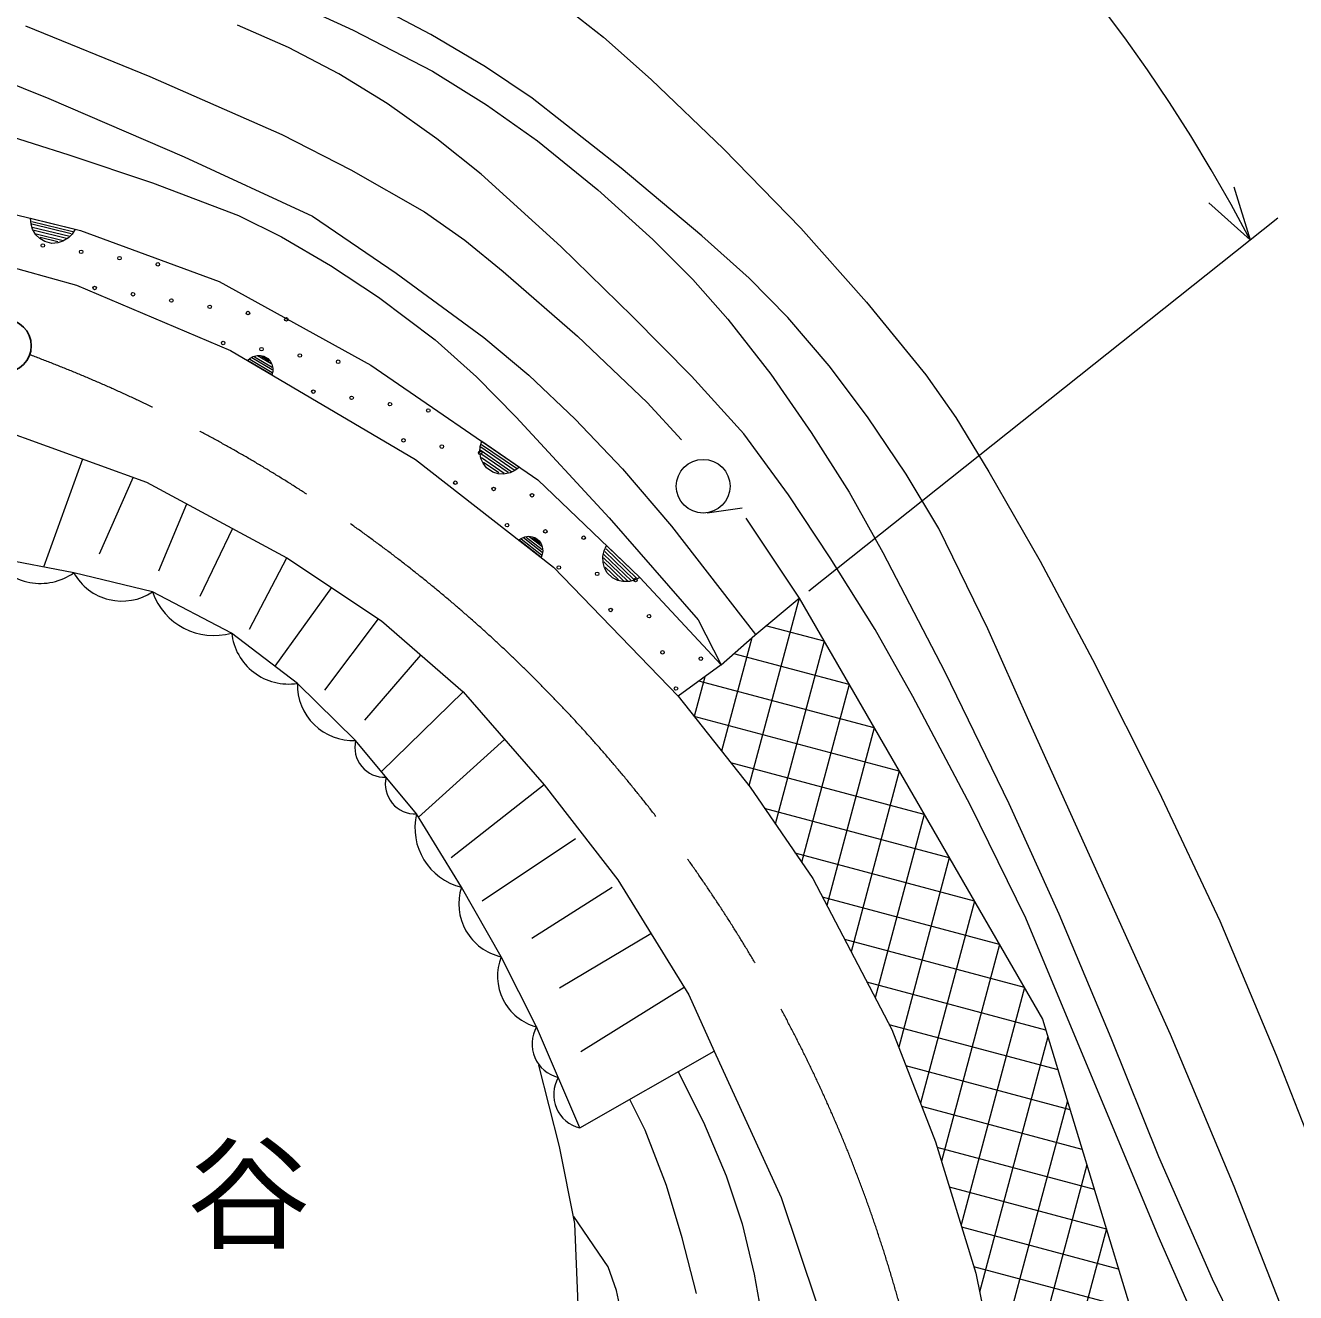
# Model space of a CAD drawing. Units: millimetres, scale not verified. Extents: x 39477 to 671106, y 19738 to 375030.
# Drawn here: x 394065 to 429494, y 279062 to 314406 of the extents above; entities that cross this region are included whole.
import ezdxf
from ezdxf.enums import TextEntityAlignment as Align

# ---------------------------------------------------------------- set-up
doc = ezdxf.new("R2010")
doc.units = ezdxf.units.MM
doc.header["$LTSCALE"] = 986.92
doc.linetypes.add('CHAIN', pattern=[18.5, 12, -1.5, 3.5, -1.5])
for name, color, linetype, lineweight in [('M-BGD', 7, 'Continuous', 13), ('M-BMK', 2, 'CHAIN', 13), ('M-BMK-SRVR', 3, 'Continuous', 25), ('M-STR-HTXT', 7, 'Continuous', 13)]:
    doc.layers.add(name, color=color, linetype=linetype, lineweight=lineweight)
doc.styles.add('@ＭＳ ゴシック', font='')
doc.styles.get('@ＭＳ ゴシック').set_extended_font_data('@MS Gothic')

msp = doc.modelspace()

# ---------------------------------------------------------------- linework, layer by layer
at = {"layer": 'M-BGD'}
for p, q in [((401161.8, 315212.8), (403210.5, 314271.5)), ((405371.5, 314156), (403194.6, 315304.6)), ((408904.8, 315085.7), (410188.7, 314075.4)), ((394070.1, 314398.3), (397539.9, 312979.5)), ((401403.4, 313785.7), (399980.9, 314414)), ((403210.5, 314271.5), (405418.6, 313132.6)), ((406899, 313255.1), (405371.5, 314156)), ((410188.7, 314075.4), (411515, 312894)), ((402806.7, 313054.8), (401403.4, 313785.7)), ((408197.9, 312373.3), (406899, 313255.1)), ((392886.7, 313103.9), (394718.8, 312370.5)), ((397539.9, 312979.5), (401219.1, 311359.8)), ((404153.1, 312229.6), (402806.7, 313054.8)), ((405418.6, 313132.6), (406926.5, 312193.7)), ((411515, 312894), (413538.1, 310963.9)), ((394718.8, 312370.5), (398492.5, 310743)), ((405545, 311246.1), (404153.1, 312229.6)), ((406926.5, 312193.7), (408346.4, 311186.1)), ((410681.7, 310426), (408197.9, 312373.3)), ((393210.9, 311446.6), (395279.8, 310796.2)), ((401219.1, 311359.8), (403138.5, 310377.4)), ((406776.5, 310258.2), (405545, 311246.1)), ((408346.4, 311186.1), (410029.7, 309817)), ((395279.8, 310796.2), (397613.3, 310016.2)), ((398492.5, 310743), (402075.7, 309084.5)), ((413538.1, 310963.9), (415691.6, 308753.6)), ((403138.5, 310377.4), (405196.8, 309202.9)), ((412932.9, 308540), (410681.7, 310426)), ((397613.3, 310016.2), (400009.8, 309105.2)), ((408997.4, 308243.1), (406776.5, 310258.2)), ((390661.9, 309888.5), (395597.2, 308688.7)), ((410029.7, 309817), (411566.9, 308434.5)), ((394221.6, 308864.7), (394208.1, 309026.4)), ((394208.1, 309026.4), (395454.1, 308723.5)), ((400009.8, 309105.2), (401210.3, 308511.3)), ((402075.7, 309084.5), (404410.9, 307495.2)), ((405196.8, 309202.9), (406320.7, 308419.8)), ((394266.1, 308721.9), (394221.6, 308864.7)), ((394239.8, 308939.5), (395386.1, 308660.8)), ((395343, 308592.1), (394246.6, 308858.7)), ((394253.3, 308777.8), (395299.9, 308523.4)), ((394360.4, 308567.1), (394266.1, 308721.9)), ((395207, 308466.8), (394309.9, 308684.9)), ((394366.5, 308592), (395114.1, 308410.2)), ((395454.1, 308723.5), (395367.9, 308586.1)), ((395597.2, 308688.7), (399465.6, 307262)), ((415691.6, 308753.6), (417522.9, 306685.3)), ((390657.1, 308503.4), (395493.7, 307162.6)), ((394466.8, 308462), (394360.4, 308567.1)), ((394604.2, 308375.8), (394466.8, 308462)), ((394971.3, 308365.8), (394472.9, 308486.9)), ((394803.6, 308327.4), (394604.2, 308375.8)), ((394965.2, 308340.8), (394803.6, 308327.4)), ((395108, 308385.3), (394965.2, 308340.8)), ((395262.9, 308479.6), (395108, 308385.3)), ((395367.9, 308586.1), (395262.9, 308479.6)), ((401210.3, 308511.3), (402574.2, 307713.4)), ((406320.7, 308419.8), (407389.9, 307546.7)), ((410993.9, 306291.1), (408997.4, 308243.1)), ((411566.9, 308434.5), (412685.3, 307321.3)), ((414255.2, 307356.2), (412932.9, 308540)), ((402574.2, 307713.4), (403914.7, 306828)), ((407389.9, 307546.7), (409460.9, 305739.5)), ((399465.6, 307262), (403703.9, 304934)), ((404410.9, 307495.2), (406850.2, 305704.4)), ((412685.3, 307321.3), (413659.4, 306216.7)), ((415333.3, 306260.7), (414255.2, 307356.2)), ((395493.7, 307162.6), (399782.3, 305341.8)), ((403914.7, 306828), (405491.2, 305639.5)), ((417522.9, 306685.3), (419180.5, 304657.4)), ((412645.6, 304623.2), (410993.9, 306291.1)), ((413659.4, 306216.7), (414858.7, 304674.6)), ((416483.6, 304907.6), (415333.3, 306260.7)), ((405491.2, 305639.5), (406647.6, 304606.1)), ((406850.2, 305704.4), (408111.4, 304647.8)), ((409460.9, 305739.5), (411403.2, 303891.8)), ((399782.3, 305341.8), (404945.9, 302302.7)), ((400262.6, 305059.1), (400337.8, 305124.7)), ((400942.7, 304658.9), (400262.6, 305059.1)), ((400321.8, 305097.5), (400947.5, 304729.3)), ((400337.8, 305124.7), (400418.7, 305168.7)), ((400952.3, 304799.7), (400381.1, 305135.9)), ((400418.7, 305168.7), (400526.7, 305196.7)), ((400453.9, 305166.3), (400943.5, 304878.1)), ((400526.7, 305196.7), (400618.7, 305197.5)), ((400921.1, 304964.6), (400540.3, 305188.7)), ((400618.7, 305197.5), (400716.3, 305176.7)), ((400645.9, 305181.5), (400863.5, 305053.4)), ((400716.3, 305176.7), (400825.2, 305112.6)), ((400825.2, 305112.6), (400890.7, 305037.4)), ((400890.7, 305037.4), (400934.7, 304956.6)), ((400934.7, 304956.6), (400962.7, 304848.5)), ((400963.5, 304756.5), (400942.7, 304658.9)), ((400962.7, 304848.5), (400963.5, 304756.5)), ((403703.9, 304934), (408360.3, 301735.3)), ((417552.1, 303484.9), (416483.6, 304907.6)), ((406647.6, 304606.1), (407751.7, 303478.6)), ((408111.4, 304647.8), (409397.2, 303423.7)), ((414099.7, 303012.1), (412645.6, 304623.2)), ((414858.7, 304674.6), (415985.6, 303055.5)), ((419180.5, 304657.4), (420012.9, 303467.7)), ((411403.2, 303891.8), (412361, 302843.3)), ((392568.7, 303427.4), (397440.4, 301669.1)), ((407751.7, 303478.6), (410343.2, 300672.2)), ((409397.2, 303423.7), (410715.9, 302038.2)), ((418630.3, 301891.9), (417552.1, 303484.9)), ((420012.9, 303467.7), (420935.1, 301950)), ((415346.8, 301316.4), (414099.7, 303012.1)), ((415985.6, 303055.5), (417039.5, 301388)), ((406737.4, 302507.9), (406746.6, 302657.2)), ((406745.3, 302564.7), (407633.1, 301954.8)), ((406746.6, 302657.2), (406791.4, 302813)), ((407697.8, 302003.7), (406767.7, 302642.6)), ((406790.2, 302720.6), (407762.5, 302052.6)), ((406791.4, 302813), (407848.4, 302087)), ((395659.1, 302312), (394570.6, 299299.3)), ((404945.9, 302302.7), (408795.7, 299297.5)), ((406770.5, 302329.6), (406737.4, 302507.9)), ((407526.1, 301935), (406765.2, 302457.7)), ((406832.6, 302193.6), (406770.5, 302329.6)), ((406785, 302350.8), (407419.2, 301915.1)), ((407269.9, 301924.3), (406847.1, 302214.7)), ((406930.4, 302064.2), (406832.6, 302193.6)), ((407099.5, 301948), (406930.4, 302064.2)), ((407255.4, 301903.2), (407099.5, 301948)), ((407404.6, 301894), (407255.4, 301903.2)), ((407582.9, 301927.1), (407404.6, 301894)), ((407719, 301989.2), (407582.9, 301927.1)), ((407848.4, 302087), (407719, 301989.2)), ((410715.9, 302038.2), (412085.5, 300438.3)), ((419542.5, 300369.7), (418630.3, 301891.9)), ((420935.1, 301950), (422371.5, 299460)), ((397068.9, 301803.2), (396124.3, 299658.6)), ((397440.4, 301669.1), (401352.3, 299558.5)), ((408360.3, 301735.3), (411201.5, 299011.2)), ((416508.5, 299560.5), (415346.8, 301316.4)), ((417039.5, 301388), (417984.9, 299702.8)), ((397782.4, 299195.8), (398569, 301060.2)), ((413076.9, 300811.4), (414053, 300953.4)), ((410343.2, 300672.2), (412829.3, 297825.7)), ((414155.8, 300659.6), (415645.2, 298435.3)), ((399845.2, 300371.6), (398930.2, 298476.1)), ((407827.1, 300053.6), (407910.3, 300108.8)), ((407910.3, 300108.8), (407996.2, 300141.9)), ((408477.1, 299706.4), (407954.6, 300114.3)), ((407996.2, 300141.9), (408106.9, 300155.6)), ((408030.7, 300134.9), (408478.6, 299785.3)), ((408106.9, 300155.6), (408198.2, 300144.3)), ((408467.7, 299873.9), (408119.4, 300145.9)), ((408198.2, 300144.3), (408292.3, 300110.9)), ((408223.1, 300124.9), (408422.2, 299969.5)), ((408292.3, 300110.9), (408391.8, 300033.3)), ((412085.5, 300438.3), (414431.5, 297417.7)), ((420907.7, 297576.5), (419542.5, 300369.7)), ((408449.1, 299568.1), (407827.1, 300053.6)), ((407890.9, 300084), (408463.1, 299637.3)), ((408391.8, 300033.3), (408447.1, 299950.1)), ((408447.1, 299950.1), (408480.1, 299864.2)), ((408480.1, 299864.2), (408493.8, 299753.5)), ((408493.8, 299753.5), (408482.5, 299662.1)), ((410173.2, 299606.3), (410206.4, 299752.1)), ((410206.4, 299752.1), (410275.9, 299898.6)), ((411039.5, 298953.4), (410224.9, 299734.3)), ((410259.7, 299807.6), (411111.2, 298991.2)), ((410275.9, 299898.6), (411201.5, 299011.2)), ((395416.1, 299139.7), (393137.2, 299569.7)), ((400311.7, 297564.5), (401352.3, 299558.5)), ((401352.3, 299558.5), (403996.5, 297794.5)), ((408482.5, 299662.1), (408449.1, 299568.1)), ((410177, 299425), (410173.2, 299606.3)), ((410216.3, 299280.7), (410177, 299425)), ((410190.2, 299661), (410967.7, 298915.6)), ((410858.9, 298913.3), (410192.5, 299552.3)), ((410194.8, 299443.5), (410750.1, 298911)), ((417764.5, 297554.8), (416508.5, 299560.5)), ((417984.9, 299702.8), (419710.9, 296374.9)), ((422371.5, 299460), (423830.3, 296722.2)), ((397612.9, 298603.7), (395416.1, 299139.7)), ((408795.7, 299297.5), (412272.7, 295700.3)), ((410291.9, 299137.2), (410216.3, 299280.7)), ((410604.3, 298944.2), (410234.1, 299299.2)), ((410440, 298995.2), (410291.9, 299137.2)), ((402602.1, 298724.7), (401026.4, 296531.9)), ((410586.6, 298925.7), (410440, 298995.2)), ((410732.4, 298892.5), (410586.6, 298925.7)), ((410913.7, 298896.3), (410732.4, 298892.5)), ((411058, 298935.6), (410913.7, 298896.3)), ((411201.5, 299011.2), (411058, 298935.6)), ((411201.5, 299011.2), (413471.7, 296570.7)), ((399817, 297457.5), (397612.9, 298603.7)), ((415645.2, 298435.3), (414245.8, 293198.2)), ((414410.4, 297400), (415645.2, 298435.3)), ((415645.2, 298435.3), (422435.8, 286692.8)), ((403902.3, 297857.3), (402409.7, 295868.7)), ((403996.5, 297794.5), (406273.6, 295817.9)), ((412829.3, 297825.7), (413471.7, 296570.7)), ((416343.5, 297227.8), (414721.8, 297661.1)), ((401651.1, 296053.8), (399817, 297457.5)), ((413471.7, 296570.7), (414410.4, 297400)), ((414328.1, 297327.3), (413483.2, 294165.2)), ((418818.6, 295692.8), (417764.5, 297554.8)), ((422053.7, 295009.3), (420907.7, 297576.5)), ((416343.5, 297227.8), (414981.7, 292131.1)), ((403533, 295030.7), (405093.3, 296842.4)), ((413471.7, 296570.7), (412272.7, 295700.3)), ((417041.8, 296020.2), (413822.3, 296880.5)), ((423830.3, 296722.2), (425682.1, 293036.9)), ((413016.8, 296240.5), (412720.7, 295132.3)), ((419710.9, 296374.9), (421494.1, 292701.2)), ((403275.7, 294460.3), (401651.1, 296053.8)), ((417740.1, 294812.7), (412849.8, 296119.3)), ((417041.8, 296020.2), (415716.3, 291059.3)), ((403995.4, 293593.7), (406273.6, 295817.9)), ((406273.6, 295817.9), (408531.1, 293223.9)), ((412272.7, 295700.3), (414280, 293154.9)), ((420423.3, 292650.8), (418818.6, 295692.8)), ((418438.4, 293605.1), (412720, 295133)), ((417740.1, 294812.7), (416417, 289860.8)), ((426005.8, 286258.5), (422053.7, 295009.3)), ((404973.9, 292415.4), (403275.7, 294460.3)), ((405029.6, 292324.6), (407427.2, 294492.4)), ((419136.8, 292397.6), (413740.1, 293839.5)), ((418438.4, 293605.1), (417093.1, 288570)), ((408531.1, 293223.9), (405939.9, 291184)), ((408531.1, 293223.9), (410587.2, 290578.5)), ((414280, 293154.9), (416025.8, 290607.6)), ((425682.1, 293036.9), (427383.7, 289431.9)), ((421969.3, 289505.4), (420423.3, 292650.8)), ((421494.1, 292701.2), (422889, 289622.8)), ((406226.6, 290369.3), (404973.9, 292415.4)), ((419835.1, 291190), (414683.3, 292566.5)), ((419136.8, 292397.6), (417769.2, 287279.2)), ((406802.4, 289989.5), (409408.1, 291724.7)), ((420533.4, 289982.4), (415539.9, 291316.7)), ((419835.1, 291190), (418423, 285905)), ((410587.2, 290578.5), (412566.9, 287364.8)), ((416025.8, 290607.6), (418231.8, 286396.1)), ((407336.5, 288429.8), (406226.6, 290369.3)), ((408188.3, 288946.4), (410432.7, 290368.2)), ((421231.7, 288774.9), (416294.9, 290094)), ((420533.4, 289982.4), (419028.4, 284349.9)), ((425663.3, 280643), (421969.3, 289505.4)), ((422889, 289622.8), (424337.3, 286166)), ((427383.7, 289431.9), (428953.7, 285687.1)), ((408958.2, 287565.6), (411513.6, 289074.6)), ((421930.1, 287567.3), (416916.6, 288906.9)), ((421231.7, 288774.9), (419615.9, 282727.3)), ((408321.7, 286472.2), (407336.5, 288429.8)), ((422529, 286386.3), (417538.4, 287719.8)), ((412439.4, 287571.9), (409557.7, 285775.2)), ((412566.9, 287364.8), (413272.6, 285796.3)), ((421930.1, 287567.3), (420161.5, 280948.2)), ((422435.8, 286692.8), (424865, 278708.6)), ((409530.4, 283653.7), (408321.7, 286472.2)), ((422867.1, 285275), (418160.2, 286532.7)), ((418231.8, 286396.1), (419451.6, 283262.9)), ((422585.7, 286200), (420680.9, 279071)), ((424337.3, 286166), (425673.9, 282856.3)), ((427779.9, 282022.9), (426005.8, 286258.5)), ((409530.4, 283653.7), (413272.6, 285796.3)), ((413272.6, 285796.3), (415148.3, 281710.3)), ((428953.7, 285687.1), (430466.4, 281819.5)), ((408379.7, 285406.4), (408955, 283136.9)), ((412271.3, 285223), (412982.7, 283813.8)), ((423205.3, 284163.7), (418624.4, 285387.7)), ((411350.5, 283588.5), (410923.3, 284451.2)), ((423543.4, 283052.4), (419068, 284248.2)), ((423129.3, 284413.4), (421119.9, 276893)), ((412982.7, 283813.8), (413610, 282321.7)), ((411944.6, 282049.7), (411350.5, 283588.5)), ((408955, 283136.9), (409384.9, 280993.9)), ((419451.6, 283262.9), (420572.9, 279606.6)), ((423881.5, 281941.1), (419497.8, 283112.4)), ((425673.9, 282856.3), (427167, 279445.8)), ((423672.9, 282626.7), (421567.8, 274748.2)), ((412387.1, 280590.3), (411944.6, 282049.7)), ((413610, 282321.7), (414054.2, 280977)), ((429493.9, 277666.9), (427779.9, 282022.9)), ((415148.3, 281710.3), (416136.1, 278750.3)), ((424219.6, 280829.8), (419838.9, 282000.3)), ((410317.9, 279778.8), (409360, 281189.2)), ((409384.9, 280993.9), (409524.7, 277512.1)), ((414054.2, 280977), (414395.8, 279578.4)), ((424557.7, 279718.4), (420179.9, 280888.2)), ((424216.5, 280840.1), (422022.1, 272627.5)), ((427282.4, 276973.3), (425663.3, 280643)), ((412785.8, 279035.2), (412387.1, 280590.3)), ((410554.2, 279120), (410317.9, 279778.8)), ((414395.8, 279578.4), (414953.1, 276421.9)), ((424903.3, 278605.1), (420521, 279776.1)), ((420572.9, 279606.6), (421305.2, 275973.7)), ((427167, 279445.8), (431209.1, 271149.5)), ((410719.7, 278343.3), (410554.2, 279120))]:
    msp.add_line(p, q, dxfattribs=at)
for centre, radius in [((394551.4, 308266.1), 49.3), ((395620.9, 308090.9), 49.3), ((396690.5, 307915.7), 49.3), ((397759.9, 307740.5), 49.3), ((395996.4, 307083.3), 49.3), ((397066, 306908.1), 49.3), ((398135.4, 306732.9), 49.3), ((399205, 306557.7), 49.3), ((400274.4, 306382.5), 49.3), ((401343.9, 306207.3), 49.3), ((399580.5, 305550.1), 49.3), ((400650, 305374.9), 49.3), ((401719.5, 305199.7), 49.3), ((402789, 305024.5), 49.3), ((402095, 304192.2), 49.3), ((403164.5, 304016.9), 49.3), ((404234, 303841.7), 49.3), ((405303.6, 303666.6), 49.3), ((404609.5, 302834.1), 49.3), ((405679.1, 302658.9), 49.3), ((406748.6, 302483.7), 49.3), ((412968.9, 301553.3), 749.6), ((406054.6, 301651.4), 49.3), ((407124.1, 301476.1), 49.3), ((408193.6, 301300.9), 49.3), ((407499.6, 300468.5), 49.3), ((408569.1, 300293.3), 49.3), ((409638.6, 300118.1), 49.3), ((408944.7, 299285.7), 49.3), ((410014.2, 299110.5), 49.3), ((411083.6, 298935.3), 49.3), ((410389.7, 298102.9), 49.3), ((411459.2, 297927.7), 49.3), ((411834.7, 296920.1), 49.3), ((412904.2, 296744.9), 49.3), ((412210.2, 295912.4), 49.3)]:
    msp.add_circle(centre, radius, dxfattribs=at)
for centre, radius, start, end in [((394483.6, 300452), 1609.8, 213.23241, 305.39679), ((396763.2, 299891.3), 1542.6, 209.15352, 303.42105), ((399322.8, 299199.7), 1810.9, 199.21446, 285.83459), ((401405.9, 297633.6), 1598.6, 186.31982, 278.82236), ((403209.8, 296018.1), 1559.1, 178.68774, 272.42368), ((404083.7, 294267.6), 830.7, 166.57788, 272.83807), ((404932.8, 293245.1), 830.7, 166.57788, 272.83807), ((406634.1, 292025.4), 1705.4, 166.77765, 256.17636), ((407666, 289905.8), 1512.2, 162.14612, 257.4136), ((408696.2, 287887.4), 1463.9, 158.25079, 255.17595), ((409152.3, 285994.3), 958.3, 150.08356, 256.34375), ((409756.7, 284585), 958.3, 150.08356, 256.34375)]:
    msp.add_arc(centre, radius, start, end, dxfattribs=at)
at = {"layer": 'M-BMK'}
msp.add_arc((380411.8, 268246.1), 39454.8, 11.12982, 69.57056, dxfattribs=at)
at = {"layer": 'M-BMK-SRVR'}
msp.add_circle((393488, 305471), 739.8, dxfattribs=at)
at = {"layer": 'M-STR-HTXT'}
for p, q in [((427774.8, 309899.2), (428222.5, 308429.4)), ((428222.5, 308429.4), (427076.7, 309453)), ((415913.1, 298638.3), (428999.5, 309037))]:
    msp.add_line(p, q, dxfattribs=at)
msp.add_arc((388729, 287798.8), 44557.4, 27.58176, 115.30194, dxfattribs=at)

# ---------------------------------------------------------------- texts
at = {"layer": 'M-BGD', "style": '@ＭＳ ゴシック'}
msp.add_text('谷', height=2532, rotation=270, dxfattribs=at).set_placement((398216.5, 283598.4), align=Align.BOTTOM_LEFT)

doc.saveas('drawing.dxf')
